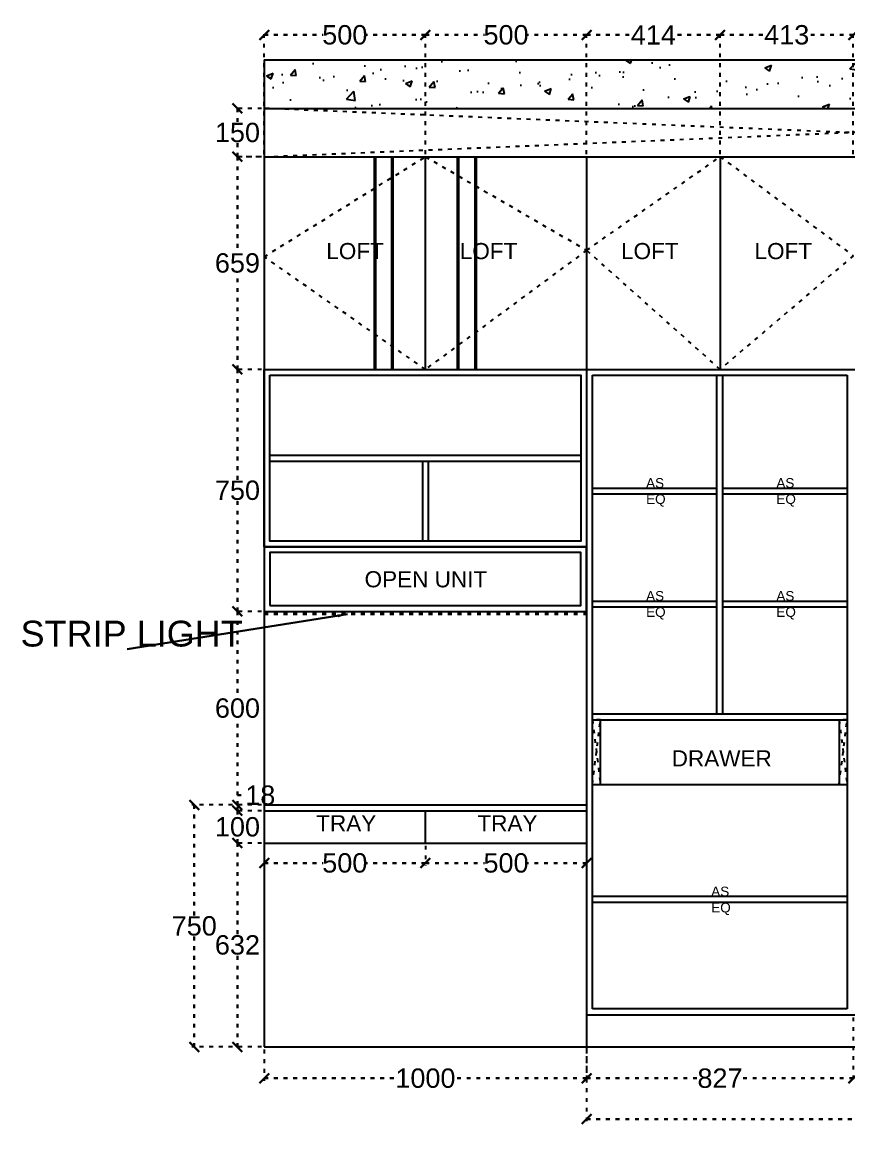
# Model space of a CAD drawing. Header units: millimetres. Extents: x 220712 to 1505573, y -354410 to 241923.
# Drawn here: x 233973 to 236533, y 80875 to 84314 of the extents above; entities that cross this region are included whole.
import ezdxf

# ---------------------------------------------------------------- set-up
doc = ezdxf.new("R2010")
doc.units = ezdxf.units.MM
doc.header["$MEASUREMENT"] = 0
doc.linetypes.add('ACAD_ISO03W100', pattern=[30, 12, -18])
doc.layers.add('Walls', color=253, linetype='Continuous')
doc.layers.add('Words', color=7, linetype='Continuous')
doc.styles.get("Standard").update_dxf_attribs({"font": 'arial.ttf'})
doc.dimstyles.get("Standard").update_dxf_attribs({"dimtxt": 60, "dimasz": 30, "dimexe": 7.75, "dimexo": 8.13, "dimgap": 0.63, "dimtad": 0, "dimtih": 1, "dimtoh": 1, "dimdec": 0, "dimzin": 0, "dimtxsty": 'Standard', "dimblk": 'OBLIQUE', "dimcen": 2.25, "dimclrd": 1, "dimclre": 1, "dimclrt": 1, "dimadec": 0, "dimazin": 0, "dimtfac": 1, "dimtdec": 0, "dimtofl": 0, "dimtmove": 0, "dimatfit": 3, "dimfxl": 1, "dimtolj": 1, "dimtzin": 0, "dimlwd": 30, "dimarcsym": 0})

# ---------------------------------------------------------------- blocks, each defined once
blk = doc.blocks.new('_Oblique')
at = {"color": 0, "linetype": 'ByBlock', "lineweight": -2}
blk.add_line((-0.5, -0.5), (0.5, 0.5), dxfattribs=at)
blk = doc.blocks.new('*D1658')
at = {"layer": 'Defpoints', "color": 0, "linetype": 'ACAD_ISO03W100', "transparency": 16777216}
for p in [(235723.4, 81238), (236550.4, 81238), (236550.4, 81041)]:
    blk.add_point(p, dxfattribs=at)
at = {"layer": 'Walls', "color": 1, "linetype": 'ACAD_ISO03W100', "lineweight": -2, "transparency": 16777216}
for p, q in [((235723.4, 81229.9), (235723.4, 81033.2)), ((236550.4, 81229.9), (236550.4, 81033.2))]:
    blk.add_line(p, q, dxfattribs=at)
at = {"layer": 'Walls', "color": 1, "linetype": 'ACAD_ISO03W100', "lineweight": 30, "transparency": 16777216}
for p, q in [((235723.4, 81041), (236069.9, 81041)), ((236550.4, 81041), (236203.8, 81041))]:
    blk.add_line(p, q, dxfattribs=at)
at = {"layer": 'Walls', "color": 1, "linetype": 'ACAD_ISO03W100', "lineweight": 30, "transparency": 16777216, "xscale": 30, "yscale": 30, "zscale": 30, "rotation": 180}
blk.add_blockref('_Oblique', (235723.4, 81041), dxfattribs=at)
at = {"layer": 'Walls', "color": 1, "linetype": 'ACAD_ISO03W100', "lineweight": 30, "transparency": 16777216, "xscale": 30, "yscale": 30, "zscale": 30}
blk.add_blockref('_Oblique', (236550.4, 81041), dxfattribs=at)
at = {"layer": 'Walls', "color": 1, "linetype": 'ACAD_ISO03W100', "transparency": 16777216, "insert": (236136.9, 81041), "char_height": 60, "attachment_point": 5}
blk.add_mtext('\\A1;827', dxfattribs=at)
blk = doc.blocks.new('*D1666')
at = {"layer": 'Defpoints', "color": 0, "linetype": 'ACAD_ISO03W100', "transparency": 16777216}
for p in [(235723.4, 81138), (238336.4, 81138), (238336.4, 80914.5)]:
    blk.add_point(p, dxfattribs=at)
at = {"layer": 'Walls', "color": 1, "linetype": 'ACAD_ISO03W100', "lineweight": -2, "transparency": 16777216}
for p, q in [((235723.4, 81129.9), (235723.4, 80906.8)), ((238336.4, 81129.9), (238336.4, 80906.8))]:
    blk.add_line(p, q, dxfattribs=at)
at = {"layer": 'Walls', "color": 1, "linetype": 'ACAD_ISO03W100', "lineweight": 30, "transparency": 16777216}
for p, q in [((235723.4, 80914.5), (236939.1, 80914.5)), ((238336.4, 80914.5), (237120.6, 80914.5))]:
    blk.add_line(p, q, dxfattribs=at)
at = {"layer": 'Walls', "color": 1, "linetype": 'ACAD_ISO03W100', "lineweight": 30, "transparency": 16777216, "xscale": 30, "yscale": 30, "zscale": 30, "rotation": 180}
blk.add_blockref('_Oblique', (235723.4, 80914.5), dxfattribs=at)
at = {"layer": 'Walls', "color": 1, "linetype": 'ACAD_ISO03W100', "lineweight": 30, "transparency": 16777216, "xscale": 30, "yscale": 30, "zscale": 30}
blk.add_blockref('_Oblique', (238336.4, 80914.5), dxfattribs=at)
at = {"layer": 'Walls', "color": 1, "linetype": 'ACAD_ISO03W100', "transparency": 16777216, "insert": (237029.9, 80914.5), "char_height": 60, "attachment_point": 5}
blk.add_mtext('\\A1;2613', dxfattribs=at)
blk = doc.blocks.new('*D1653')
at = {"layer": 'Defpoints', "color": 0, "linetype": 'ACAD_ISO03W100', "transparency": 16777216}
for p in [(234723.4, 81795), (235223.4, 81770), (234723.4, 81708.1)]:
    blk.add_point(p, dxfattribs=at)
at = {"layer": 'Walls', "color": 1, "linetype": 'ACAD_ISO03W100', "lineweight": -2, "transparency": 16777216}
for p, q in [((234723.4, 81786.9), (234723.4, 81700.4)), ((235223.4, 81761.9), (235223.4, 81700.4))]:
    blk.add_line(p, q, dxfattribs=at)
at = {"layer": 'Walls', "color": 1, "linetype": 'ACAD_ISO03W100', "lineweight": 30, "transparency": 16777216}
for p, q in [((234723.4, 81708.1), (234906.5, 81708.1)), ((235223.4, 81708.1), (235040.2, 81708.1))]:
    blk.add_line(p, q, dxfattribs=at)
at = {"layer": 'Walls', "color": 1, "linetype": 'ACAD_ISO03W100', "lineweight": 30, "transparency": 16777216, "xscale": 30, "yscale": 30, "zscale": 30, "rotation": 180}
blk.add_blockref('_Oblique', (234723.4, 81708.1), dxfattribs=at)
at = {"layer": 'Walls', "color": 1, "linetype": 'ACAD_ISO03W100', "lineweight": 30, "transparency": 16777216, "xscale": 30, "yscale": 30, "zscale": 30}
blk.add_blockref('_Oblique', (235223.4, 81708.1), dxfattribs=at)
at = {"layer": 'Walls', "color": 1, "linetype": 'ACAD_ISO03W100', "transparency": 16777216, "insert": (234973.4, 81708.1), "char_height": 60, "attachment_point": 5}
blk.add_mtext('\\A1;500', dxfattribs=at)
blk = doc.blocks.new('*D1659')
at = {"layer": 'Defpoints', "color": 0, "linetype": 'ACAD_ISO03W100', "transparency": 16777216}
for p in [(235723.4, 81795), (235223.4, 81770), (235723.4, 81708.1)]:
    blk.add_point(p, dxfattribs=at)
at = {"layer": 'Walls', "color": 1, "linetype": 'ACAD_ISO03W100', "lineweight": -2, "transparency": 16777216}
for p, q in [((235723.4, 81786.9), (235723.4, 81700.4)), ((235223.4, 81761.9), (235223.4, 81700.4))]:
    blk.add_line(p, q, dxfattribs=at)
at = {"layer": 'Walls', "color": 1, "linetype": 'ACAD_ISO03W100', "lineweight": 30, "transparency": 16777216}
for p, q in [((235223.4, 81708.1), (235406.5, 81708.1)), ((235723.4, 81708.1), (235540.2, 81708.1))]:
    blk.add_line(p, q, dxfattribs=at)
at = {"layer": 'Walls', "color": 1, "linetype": 'ACAD_ISO03W100', "lineweight": 30, "transparency": 16777216, "xscale": 30, "yscale": 30, "zscale": 30, "rotation": 180}
blk.add_blockref('_Oblique', (235223.4, 81708.1), dxfattribs=at)
at = {"layer": 'Walls', "color": 1, "linetype": 'ACAD_ISO03W100', "lineweight": 30, "transparency": 16777216, "xscale": 30, "yscale": 30, "zscale": 30}
blk.add_blockref('_Oblique', (235723.4, 81708.1), dxfattribs=at)
at = {"layer": 'Walls', "color": 1, "linetype": 'ACAD_ISO03W100', "transparency": 16777216, "insert": (235473.4, 81708.1), "char_height": 60, "attachment_point": 5}
blk.add_mtext('\\A1;500', dxfattribs=at)
blk = doc.blocks.new('*D1660')
at = {"layer": 'Defpoints', "color": 0, "linetype": 'ACAD_ISO03W100', "transparency": 16777216}
for p in [(234723.4, 81870), (234640.5, 81770), (234723.4, 81770)]:
    blk.add_point(p, dxfattribs=at)
at = {"layer": 'Walls', "color": 1, "linetype": 'ACAD_ISO03W100', "lineweight": -2, "transparency": 16777216}
for p, q in [((234715.2, 81870), (234632.8, 81870)), ((234715.2, 81770), (234632.8, 81770))]:
    blk.add_line(p, q, dxfattribs=at)
at = {"layer": 'Walls', "color": 1, "linetype": 'ACAD_ISO03W100', "lineweight": 30, "transparency": 16777216}
for p, q in [((234640.5, 81870), (234640.5, 81851.3)), ((234640.5, 81770), (234640.5, 81788.7))]:
    blk.add_line(p, q, dxfattribs=at)
at = {"layer": 'Walls', "color": 1, "linetype": 'ACAD_ISO03W100', "lineweight": 30, "transparency": 16777216, "xscale": 30, "yscale": 30, "zscale": 30}
for p, rotation in [((234640.5, 81870), 90), ((234640.5, 81770), 270)]:
    blk.add_blockref('_Oblique', p, dxfattribs=dict(at, rotation=rotation))
at = {"layer": 'Walls', "color": 1, "linetype": 'ACAD_ISO03W100', "transparency": 16777216, "insert": (234640.5, 81820), "char_height": 60, "attachment_point": 5}
blk.add_mtext('\\A1;100', dxfattribs=at)
blk = doc.blocks.new('*D1661')
at = {"layer": 'Defpoints', "color": 0, "linetype": 'ACAD_ISO03W100', "transparency": 16777216}
for p in [(234640.5, 81888), (234723.4, 81888), (234723.4, 81870)]:
    blk.add_point(p, dxfattribs=at)
at = {"layer": 'Walls', "color": 1, "linetype": 'ACAD_ISO03W100', "lineweight": 30, "transparency": 16777216}
for p, q in [((234640.5, 81888), (234640.5, 81918)), ((234640.5, 81918), (234670.5, 81918)), ((234640.5, 81870), (234640.5, 81888))]:
    blk.add_line(p, q, dxfattribs=at)
at = {"layer": 'Walls', "color": 1, "linetype": 'ACAD_ISO03W100', "lineweight": -2, "transparency": 16777216}
for p, q in [((234715.2, 81888), (234632.8, 81888)), ((234715.2, 81870), (234632.8, 81870))]:
    blk.add_line(p, q, dxfattribs=at)
at = {"layer": 'Walls', "color": 1, "linetype": 'ACAD_ISO03W100', "lineweight": 30, "transparency": 16777216, "xscale": 30, "yscale": 30, "zscale": 30}
for p, rotation in [((234640.5, 81888), 90), ((234640.5, 81870), 270)]:
    blk.add_blockref('_Oblique', p, dxfattribs=dict(at, rotation=rotation))
at = {"layer": 'Walls', "color": 1, "linetype": 'ACAD_ISO03W100', "transparency": 16777216, "insert": (234711.3, 81918), "char_height": 60, "attachment_point": 5}
blk.add_mtext('\\A1;18', dxfattribs=at)
blk = doc.blocks.new('*D1662')
at = {"layer": 'Defpoints', "color": 0, "linetype": 'ACAD_ISO03W100', "transparency": 16777216}
for p in [(234640.5, 82488), (234723.4, 82488), (234723.4, 81888)]:
    blk.add_point(p, dxfattribs=at)
at = {"layer": 'Walls', "color": 1, "linetype": 'ACAD_ISO03W100', "lineweight": -2, "transparency": 16777216}
for p, q in [((234715.2, 82488), (234632.8, 82488)), ((234715.2, 81888), (234632.8, 81888))]:
    blk.add_line(p, q, dxfattribs=at)
at = {"layer": 'Walls', "color": 1, "linetype": 'ACAD_ISO03W100', "lineweight": 30, "transparency": 16777216}
for p, q in [((234640.5, 82488), (234640.5, 82219.3)), ((234640.5, 81888), (234640.5, 82156.7))]:
    blk.add_line(p, q, dxfattribs=at)
at = {"layer": 'Walls', "color": 1, "linetype": 'ACAD_ISO03W100', "lineweight": 30, "transparency": 16777216, "xscale": 30, "yscale": 30, "zscale": 30}
for p, rotation in [((234640.5, 82488), 90), ((234640.5, 81888), 270)]:
    blk.add_blockref('_Oblique', p, dxfattribs=dict(at, rotation=rotation))
at = {"layer": 'Walls', "color": 1, "linetype": 'ACAD_ISO03W100', "transparency": 16777216, "insert": (234640.5, 82188), "char_height": 60, "attachment_point": 5}
blk.add_mtext('\\A1;600', dxfattribs=at)
blk = doc.blocks.new('*D1663')
at = {"layer": 'Defpoints', "color": 0, "linetype": 'ACAD_ISO03W100', "transparency": 16777216}
for p in [(234640.5, 83238), (234723.4, 83238), (234723.4, 82488)]:
    blk.add_point(p, dxfattribs=at)
at = {"layer": 'Walls', "color": 1, "linetype": 'ACAD_ISO03W100', "lineweight": -2, "transparency": 16777216}
for p, q in [((234715.2, 83238), (234632.8, 83238)), ((234715.2, 82488), (234632.8, 82488))]:
    blk.add_line(p, q, dxfattribs=at)
at = {"layer": 'Walls', "color": 1, "linetype": 'ACAD_ISO03W100', "lineweight": 30, "transparency": 16777216}
for p, q in [((234640.5, 83238), (234640.5, 82894.3)), ((234640.5, 82488), (234640.5, 82831.7))]:
    blk.add_line(p, q, dxfattribs=at)
at = {"layer": 'Walls', "color": 1, "linetype": 'ACAD_ISO03W100', "lineweight": 30, "transparency": 16777216, "xscale": 30, "yscale": 30, "zscale": 30}
for p, rotation in [((234640.5, 83238), 90), ((234640.5, 82488), 270)]:
    blk.add_blockref('_Oblique', p, dxfattribs=dict(at, rotation=rotation))
at = {"layer": 'Walls', "color": 1, "linetype": 'ACAD_ISO03W100', "transparency": 16777216, "insert": (234640.5, 82863), "char_height": 60, "attachment_point": 5}
blk.add_mtext('\\A1;750', dxfattribs=at)
blk = doc.blocks.new('*D1654')
at = {"layer": 'Defpoints', "color": 0, "linetype": 'ACAD_ISO03W100', "transparency": 16777216}
for p in [(234640.5, 83897), (234723.4, 83897), (234723.4, 83238)]:
    blk.add_point(p, dxfattribs=at)
at = {"layer": 'Walls', "color": 1, "linetype": 'ACAD_ISO03W100', "lineweight": -2, "transparency": 16777216}
for p, q in [((234715.2, 83897), (234632.8, 83897)), ((234715.2, 83238), (234632.8, 83238))]:
    blk.add_line(p, q, dxfattribs=at)
at = {"layer": 'Walls', "color": 1, "linetype": 'ACAD_ISO03W100', "lineweight": 30, "transparency": 16777216}
for p, q in [((234640.5, 83897), (234640.5, 83598.8)), ((234640.5, 83238), (234640.5, 83536.2))]:
    blk.add_line(p, q, dxfattribs=at)
at = {"layer": 'Walls', "color": 1, "linetype": 'ACAD_ISO03W100', "lineweight": 30, "transparency": 16777216, "xscale": 30, "yscale": 30, "zscale": 30}
for p, rotation in [((234640.5, 83897), 90), ((234640.5, 83238), 270)]:
    blk.add_blockref('_Oblique', p, dxfattribs=dict(at, rotation=rotation))
at = {"layer": 'Walls', "color": 1, "linetype": 'ACAD_ISO03W100', "transparency": 16777216, "insert": (234640.5, 83567.5), "char_height": 60, "attachment_point": 5}
blk.add_mtext('\\A1;659', dxfattribs=at)
blk = doc.blocks.new('*D1655')
at = {"layer": 'Defpoints', "color": 0, "linetype": 'ACAD_ISO03W100', "transparency": 16777216}
for p in [(234640.5, 84047), (234723.4, 84047), (234717.5, 83896.8)]:
    blk.add_point(p, dxfattribs=at)
at = {"layer": 'Walls', "color": 1, "linetype": 'ACAD_ISO03W100', "lineweight": -2, "transparency": 16777216}
for p, q in [((234715.2, 84047), (234632.8, 84047)), ((234709.3, 83896.8), (234632.8, 83896.8))]:
    blk.add_line(p, q, dxfattribs=at)
at = {"layer": 'Walls', "color": 1, "linetype": 'ACAD_ISO03W100', "lineweight": 30, "transparency": 16777216}
for p, q in [((234640.5, 84047), (234640.5, 84003.1)), ((234640.5, 83896.8), (234640.5, 83940.6))]:
    blk.add_line(p, q, dxfattribs=at)
at = {"layer": 'Walls', "color": 1, "linetype": 'ACAD_ISO03W100', "lineweight": 30, "transparency": 16777216, "xscale": 30, "yscale": 30, "zscale": 30}
for p, rotation in [((234640.5, 84047), 90), ((234640.5, 83896.8), 270)]:
    blk.add_blockref('_Oblique', p, dxfattribs=dict(at, rotation=rotation))
at = {"layer": 'Walls', "color": 1, "linetype": 'ACAD_ISO03W100', "transparency": 16777216, "insert": (234640.5, 83971.9), "char_height": 60, "attachment_point": 5}
blk.add_mtext('\\A1;150', dxfattribs=at)
blk = doc.blocks.new('*D1656')
at = {"layer": 'Defpoints', "color": 0, "linetype": 'ACAD_ISO03W100', "transparency": 16777216}
for p in [(234723.4, 81888), (234506.5, 81138), (234723.4, 81138)]:
    blk.add_point(p, dxfattribs=at)
at = {"layer": 'Walls', "color": 1, "linetype": 'ACAD_ISO03W100', "lineweight": -2, "transparency": 16777216}
for p, q in [((234715.2, 81888), (234498.8, 81888)), ((234715.2, 81138), (234498.8, 81138))]:
    blk.add_line(p, q, dxfattribs=at)
at = {"layer": 'Walls', "color": 1, "linetype": 'ACAD_ISO03W100', "lineweight": 30, "transparency": 16777216}
for p, q in [((234506.5, 81888), (234506.5, 81544.3)), ((234506.5, 81138), (234506.5, 81481.7))]:
    blk.add_line(p, q, dxfattribs=at)
at = {"layer": 'Walls', "color": 1, "linetype": 'ACAD_ISO03W100', "lineweight": 30, "transparency": 16777216, "xscale": 30, "yscale": 30, "zscale": 30}
for p, rotation in [((234506.5, 81888), 90), ((234506.5, 81138), 270)]:
    blk.add_blockref('_Oblique', p, dxfattribs=dict(at, rotation=rotation))
at = {"layer": 'Walls', "color": 1, "linetype": 'ACAD_ISO03W100', "transparency": 16777216, "insert": (234506.5, 81513), "char_height": 60, "attachment_point": 5}
blk.add_mtext('\\A1;750', dxfattribs=at)
blk = doc.blocks.new('*D1657')
at = {"layer": 'Defpoints', "color": 0, "linetype": 'ACAD_ISO03W100', "transparency": 16777216}
for p in [(234723.4, 81770), (234640.5, 81138), (234723.4, 81138)]:
    blk.add_point(p, dxfattribs=at)
at = {"layer": 'Walls', "color": 1, "linetype": 'ACAD_ISO03W100', "lineweight": -2, "transparency": 16777216}
for p, q in [((234715.2, 81770), (234632.8, 81770)), ((234715.2, 81138), (234632.8, 81138))]:
    blk.add_line(p, q, dxfattribs=at)
at = {"layer": 'Walls', "color": 1, "linetype": 'ACAD_ISO03W100', "lineweight": 30, "transparency": 16777216}
for p, q in [((234640.5, 81770), (234640.5, 81485.3)), ((234640.5, 81138), (234640.5, 81422.7))]:
    blk.add_line(p, q, dxfattribs=at)
at = {"layer": 'Walls', "color": 1, "linetype": 'ACAD_ISO03W100', "lineweight": 30, "transparency": 16777216, "xscale": 30, "yscale": 30, "zscale": 30}
for p, rotation in [((234640.5, 81770), 90), ((234640.5, 81138), 270)]:
    blk.add_blockref('_Oblique', p, dxfattribs=dict(at, rotation=rotation))
at = {"layer": 'Walls', "color": 1, "linetype": 'ACAD_ISO03W100', "transparency": 16777216, "insert": (234640.5, 81454), "char_height": 60, "attachment_point": 5}
blk.add_mtext('\\A1;632', dxfattribs=at)
blk = doc.blocks.new('*D1651')
at = {"layer": 'Defpoints', "color": 0, "linetype": 'ACAD_ISO03W100', "transparency": 16777216}
for p in [(234723.4, 81138), (235723.4, 81138), (235723.4, 81041)]:
    blk.add_point(p, dxfattribs=at)
at = {"layer": 'Walls', "color": 1, "linetype": 'ACAD_ISO03W100', "lineweight": -2, "transparency": 16777216}
for p, q in [((234723.4, 81129.9), (234723.4, 81033.2)), ((235723.4, 81129.9), (235723.4, 81033.2))]:
    blk.add_line(p, q, dxfattribs=at)
at = {"layer": 'Walls', "color": 1, "linetype": 'ACAD_ISO03W100', "lineweight": 30, "transparency": 16777216}
for p, q in [((234723.4, 81041), (235136.1, 81041)), ((235723.4, 81041), (235310.7, 81041))]:
    blk.add_line(p, q, dxfattribs=at)
at = {"layer": 'Walls', "color": 1, "linetype": 'ACAD_ISO03W100', "lineweight": 30, "transparency": 16777216, "xscale": 30, "yscale": 30, "zscale": 30, "rotation": 180}
blk.add_blockref('_Oblique', (234723.4, 81041), dxfattribs=at)
at = {"layer": 'Walls', "color": 1, "linetype": 'ACAD_ISO03W100', "lineweight": 30, "transparency": 16777216, "xscale": 30, "yscale": 30, "zscale": 30}
blk.add_blockref('_Oblique', (235723.4, 81041), dxfattribs=at)
at = {"layer": 'Walls', "color": 1, "linetype": 'ACAD_ISO03W100', "transparency": 16777216, "insert": (235223.4, 81041), "char_height": 60, "attachment_point": 5}
blk.add_mtext('\\A1;1000', dxfattribs=at)
blk = doc.blocks.new('*D1694')
at = {"layer": 'Defpoints', "color": 0, "linetype": 'ACAD_ISO03W100', "transparency": 16777216}
for p in [(235223.4, 84274.6), (234723.4, 83897), (235223.4, 83897)]:
    blk.add_point(p, dxfattribs=at)
at = {"layer": 'Walls', "color": 1, "linetype": 'ACAD_ISO03W100', "lineweight": -2, "transparency": 16777216}
for p, q in [((234723.4, 83905.1), (234723.4, 84282.4)), ((235223.4, 83905.1), (235223.4, 84282.4))]:
    blk.add_line(p, q, dxfattribs=at)
at = {"layer": 'Walls', "color": 1, "linetype": 'ACAD_ISO03W100', "lineweight": 30, "transparency": 16777216}
for p, q in [((234723.4, 84274.6), (234906.5, 84274.6)), ((235223.4, 84274.6), (235040.2, 84274.6))]:
    blk.add_line(p, q, dxfattribs=at)
at = {"layer": 'Walls', "color": 1, "linetype": 'ACAD_ISO03W100', "lineweight": 30, "transparency": 16777216, "xscale": 30, "yscale": 30, "zscale": 30, "rotation": 180}
blk.add_blockref('_Oblique', (234723.4, 84274.6), dxfattribs=at)
at = {"layer": 'Walls', "color": 1, "linetype": 'ACAD_ISO03W100', "lineweight": 30, "transparency": 16777216, "xscale": 30, "yscale": 30, "zscale": 30}
blk.add_blockref('_Oblique', (235223.4, 84274.6), dxfattribs=at)
at = {"layer": 'Walls', "color": 1, "linetype": 'ACAD_ISO03W100', "transparency": 16777216, "insert": (234973.4, 84274.6), "char_height": 60, "attachment_point": 5}
blk.add_mtext('\\A1;500', dxfattribs=at)
blk = doc.blocks.new('*D1695')
at = {"layer": 'Defpoints', "color": 0, "linetype": 'ACAD_ISO03W100', "transparency": 16777216}
for p in [(235723.4, 84274.6), (235223.4, 83897), (235723.4, 83897)]:
    blk.add_point(p, dxfattribs=at)
at = {"layer": 'Walls', "color": 1, "linetype": 'ACAD_ISO03W100', "lineweight": -2, "transparency": 16777216}
for p, q in [((235223.4, 83905.1), (235223.4, 84282.4)), ((235723.4, 83905.1), (235723.4, 84282.4))]:
    blk.add_line(p, q, dxfattribs=at)
at = {"layer": 'Walls', "color": 1, "linetype": 'ACAD_ISO03W100', "lineweight": 30, "transparency": 16777216}
for p, q in [((235223.4, 84274.6), (235406.5, 84274.6)), ((235723.4, 84274.6), (235540.2, 84274.6))]:
    blk.add_line(p, q, dxfattribs=at)
at = {"layer": 'Walls', "color": 1, "linetype": 'ACAD_ISO03W100', "lineweight": 30, "transparency": 16777216, "xscale": 30, "yscale": 30, "zscale": 30, "rotation": 180}
blk.add_blockref('_Oblique', (235223.4, 84274.6), dxfattribs=at)
at = {"layer": 'Walls', "color": 1, "linetype": 'ACAD_ISO03W100', "lineweight": 30, "transparency": 16777216, "xscale": 30, "yscale": 30, "zscale": 30}
blk.add_blockref('_Oblique', (235723.4, 84274.6), dxfattribs=at)
at = {"layer": 'Walls', "color": 1, "linetype": 'ACAD_ISO03W100', "transparency": 16777216, "insert": (235473.4, 84274.6), "char_height": 60, "attachment_point": 5}
blk.add_mtext('\\A1;500', dxfattribs=at)
blk = doc.blocks.new('*D1696')
at = {"layer": 'Defpoints', "color": 0, "linetype": 'ACAD_ISO03W100', "transparency": 16777216}
for p in [(236137.4, 84274.6), (235723.4, 83897), (236137.4, 83897)]:
    blk.add_point(p, dxfattribs=at)
at = {"layer": 'Walls', "color": 1, "linetype": 'ACAD_ISO03W100', "lineweight": -2, "transparency": 16777216}
for p, q in [((235723.4, 83905.1), (235723.4, 84282.4)), ((236137.4, 83905.1), (236137.4, 84282.4))]:
    blk.add_line(p, q, dxfattribs=at)
at = {"layer": 'Walls', "color": 1, "linetype": 'ACAD_ISO03W100', "lineweight": 30, "transparency": 16777216}
for p, q in [((235723.4, 84274.6), (235862.4, 84274.6)), ((236137.4, 84274.6), (235998.4, 84274.6))]:
    blk.add_line(p, q, dxfattribs=at)
at = {"layer": 'Walls', "color": 1, "linetype": 'ACAD_ISO03W100', "lineweight": 30, "transparency": 16777216, "xscale": 30, "yscale": 30, "zscale": 30, "rotation": 180}
blk.add_blockref('_Oblique', (235723.4, 84274.6), dxfattribs=at)
at = {"layer": 'Walls', "color": 1, "linetype": 'ACAD_ISO03W100', "lineweight": 30, "transparency": 16777216, "xscale": 30, "yscale": 30, "zscale": 30}
blk.add_blockref('_Oblique', (236137.4, 84274.6), dxfattribs=at)
at = {"layer": 'Walls', "color": 1, "linetype": 'ACAD_ISO03W100', "transparency": 16777216, "insert": (235930.4, 84274.6), "char_height": 60, "attachment_point": 5}
blk.add_mtext('\\A1;414', dxfattribs=at)
blk = doc.blocks.new('*D1689')
at = {"layer": 'Defpoints', "color": 0, "linetype": 'ACAD_ISO03W100', "transparency": 16777216}
for p in [(236550.4, 84274.6), (236137.4, 83897), (236550.4, 83897)]:
    blk.add_point(p, dxfattribs=at)
at = {"layer": 'Walls', "color": 1, "linetype": 'ACAD_ISO03W100', "lineweight": -2, "transparency": 16777216}
for p, q in [((236137.4, 83905.1), (236137.4, 84282.4)), ((236550.4, 83905.1), (236550.4, 84282.4))]:
    blk.add_line(p, q, dxfattribs=at)
at = {"layer": 'Walls', "color": 1, "linetype": 'ACAD_ISO03W100', "lineweight": 30, "transparency": 16777216}
for p, q in [((236137.4, 84274.6), (236275.7, 84274.6)), ((236550.4, 84274.6), (236412, 84274.6))]:
    blk.add_line(p, q, dxfattribs=at)
at = {"layer": 'Walls', "color": 1, "linetype": 'ACAD_ISO03W100', "lineweight": 30, "transparency": 16777216, "xscale": 30, "yscale": 30, "zscale": 30, "rotation": 180}
blk.add_blockref('_Oblique', (236137.4, 84274.6), dxfattribs=at)
at = {"layer": 'Walls', "color": 1, "linetype": 'ACAD_ISO03W100', "lineweight": 30, "transparency": 16777216, "xscale": 30, "yscale": 30, "zscale": 30}
blk.add_blockref('_Oblique', (236550.4, 84274.6), dxfattribs=at)
at = {"layer": 'Walls', "color": 1, "linetype": 'ACAD_ISO03W100', "transparency": 16777216, "insert": (236343.9, 84274.6), "char_height": 60, "attachment_point": 5}
blk.add_mtext('\\A1;413', dxfattribs=at)

msp = doc.modelspace()

# ---------------------------------------------------------------- hatches: boundary and pattern name
at = {"layer": 'Walls', "linetype": 'ACAD_ISO03W100', "true_color": 0xc7c8ca}
h = msp.add_hatch(dxfattribs=at)
h.set_pattern_fill('AR-CONC', color=9, scale=30)
h.set_pattern_definition([(50, (3e-11, -4094.87), (215.17805, -18.82564), [22.5, -247.5]), (355, (3e-11, -4094.87), (-41.6254, 225.65764), [18, -198]), (100.45144, (17.93, -4096.43), (173.55265, 206.832), [19.12206, -210.34263]), (46.1842, (3e-11, -4034.87), (320.1724, -49.65578), [33.75, -371.25]), (96.63564, (26.68, -4039), (280.3986, 292.23558), [28.6831, -315.51413]), (351.18416, (3e-11, -4034.87), (280.3986, 292.2356), [27, -297]), (21, (30, -4049.87), (179.07212, -120.78567), [22.5, -247.5]), (326, (30, -4049.87), (72.9946, 217.54501), [18, -198]), (71.451445, (44.92, -4059.93), (252.06671, 96.75935), [19.12206, -210.34263]), (37.5, (3e-11, -4094.866), (3.647957, 99.868156), [0, -195.6, 0, -201, 0, -198.75]), (7.5, (3e-11, -4094.87), (78.92086, 118.323514), [0, -114.6, 0, -191.1, 0, -75.75]), (327.5, (-66.9, -4094.866), (160.14673, -6.766462), [0, -75, 0, -234, 0, -310.5]), (317.5, (-96.9, -4094.87), (174.95585, 30.031495), [0, -97.5, 0, -155.4, 0, -220.5])])
h.paths.add_polyline_path([(238336.4, 84197), (234723.4, 84197), (234723.4, 84047), (238336.4, 84047)])

# ---------------------------------------------------------------- linework, layer by layer
at = {"layer": 'Walls', "color": 18, "true_color": 0x000000}
for p, q in [((234723.4, 84197), (234723.4, 81138)), ((234723.4, 84197), (238336.4, 84197)), ((234723.4, 84047), (238336.4, 84047)), ((234723.4, 83897), (238336.4, 83897)), ((235723.4, 81238), (238336.4, 81238)), ((234723.4, 81138), (238336.4, 81138))]:
    msp.add_line(p, q, dxfattribs=at)
at = {"layer": 'Walls', "color": 159, "true_color": 0x22346e}
for p, q in [((235065.4, 83238), (235065.4, 83897)), ((235069.4, 83238), (235069.4, 83897)), ((235119.4, 83238), (235119.4, 83897)), ((235123.4, 83238), (235123.4, 83897)), ((235223.4, 83238), (235223.4, 83897)), ((235323.4, 83238), (235323.4, 83897)), ((235327.4, 83238), (235327.4, 83897)), ((235377.4, 83238), (235377.4, 83897)), ((235381.4, 83238), (235381.4, 83897)), ((235723.4, 83897), (235723.4, 81138)), ((236137.4, 83897), (236137.4, 83238)), ((234723.4, 83238), (238336.4, 83238)), ((235741.4, 83220), (236531.4, 83220)), ((235741.4, 81256), (235741.4, 83220)), ((236127.4, 82170), (236127.4, 83220)), ((236145.4, 82170), (236145.4, 83220)), ((236531.4, 83220), (236531.4, 81256)), ((234741.4, 82972), (235705.4, 82972)), ((234741.4, 82954), (235705.4, 82954)), ((235214.4, 82954), (235214.4, 82706)), ((235232.4, 82954), (235232.4, 82706)), ((235741.4, 82870), (236127.4, 82870)), ((235741.4, 82852), (236127.4, 82852)), ((236145.4, 82870), (236531.4, 82870)), ((236145.4, 82852), (236531.4, 82852)), ((234723.4, 82688), (235723.4, 82688)), ((235741.4, 82520), (236127.4, 82520)), ((235741.4, 82502), (236127.4, 82502)), ((236145.4, 82520), (236531.4, 82520)), ((236145.4, 82502), (236531.4, 82502)), ((234723.4, 82488), (235723.4, 82488)), ((234723.4, 82488), (235723.4, 82488)), ((235741.4, 82170), (236531.4, 82170)), ((235741.4, 82152), (236531.4, 82152)), ((235766.4, 81952), (235766.4, 82152)), ((236506.4, 82152), (236506.4, 81952)), ((235741.4, 81952), (236531.4, 81952)), ((234723.4, 81888), (235723.4, 81888)), ((234723.4, 81870), (235723.4, 81870)), ((235223.4, 81770), (235223.4, 81870)), ((234723.4, 81770), (235723.4, 81770)), ((236531.4, 81604), (235741.4, 81604)), ((236531.4, 81586), (235741.4, 81586)), ((236531.4, 81256), (235741.4, 81256))]:
    msp.add_line(p, q, dxfattribs=at)
at = {"layer": 'Walls', "color": 40, "linetype": 'ACAD_ISO03W100', "true_color": 0xf8d731}
for p, q in [((234723.4, 82483), (235723.4, 82483)), ((234723.4, 82481), (235723.4, 82481)), ((234723.4, 82479), (235723.4, 82479))]:
    msp.add_line(p, q, dxfattribs=at)
at = {"layer": 'Walls', "color": 240, "linetype": 'ACAD_ISO03W100', "true_color": 0xed1f24}
for points in [[(234723.4, 83897), (238336.4, 84047), (238336.4, 83897), (234723.4, 84047)], [(235741.4, 81952), (235766.4, 82152), (235741.4, 82152), (235766.4, 81952)], [(236506.4, 81952), (236531.4, 82152), (236506.4, 82152), (236531.4, 81952)]]:
    msp.add_lwpolyline(points, dxfattribs=at)
at = {"layer": 'Walls', "color": 9, "linetype": 'ACAD_ISO03W100', "true_color": 0xc7c8ca}
for points in [[(235223.4, 83897), (235723.4, 83607), (235223.4, 83238), (234723.4, 83587.1), (235223.4, 83897)], [(236137.4, 83897), (236550.4, 83590), (236137.4, 83238), (235723.4, 83607), (236137.4, 83897)]]:
    msp.add_lwpolyline(points, dxfattribs=at)
at = {"layer": 'Walls', "color": 159, "true_color": 0x22346e}
for points in [[(234723.4, 83238), (235723.4, 83238), (235723.4, 82688), (234723.4, 82688)], [(234741.4, 83220), (235705.4, 83220), (235705.4, 82706), (234741.4, 82706)], [(234723.4, 82488), (235723.4, 82488), (235723.4, 82688), (234723.4, 82688)], [(234741.4, 82506), (235705.4, 82506), (235705.4, 82670), (234741.4, 82670)]]:
    msp.add_lwpolyline(points, close=True, dxfattribs=at)

# ---------------------------------------------------------------- texts
at = {"color": 7, "char_height": 50, "attachment_point": 1}
for s, insert in [('\\pxqc;LOFT', (234773.9, 83629.7)), ('\\pxqc;LOFT', (235187.9, 83629.7)), ('\\pxqc;LOFT', (235687.9, 83629.7)), ('\\pxqc;LOFT', (236101.9, 83629.7)), ('\\pxqc;OPEN UNIT', (234993.5, 82612.6)), ('\\pxqc;DRAWER', (235911, 82057.5)), ('\\pxqc;TRAY', (234746.5, 81856.3)), ('\\pxqc;TRAY', (235246.5, 81856.3))]:
    msp.add_mtext_dynamic_manual_height_columns(s, width=462.73, gutter_width=1213, heights=[0], dxfattribs=dict(at, insert=insert))
at = {"layer": 'Words', "color": 0, "attachment_point": 1}
for s, width, heights, insert, char_height in [('AS\\PEQ', 1178.022, [0], (235907.7, 82901), 30), ('AS\\PEQ', 1178.022, [0], (236311.7, 82901), 30), ('AS\\PEQ', 1178.022, [0], (235907.7, 82551), 30), ('AS\\PEQ', 1178.022, [0], (236311.7, 82551), 30), ('STRIP LIGHT', 662.048, [440.1], (233967.8, 82459.1), 80), ('AS\\PEQ', 1178.022, [0], (236109.7, 81635), 30)]:
    msp.add_mtext_dynamic_manual_height_columns(s, width=width, gutter_width=866.4, heights=heights, dxfattribs=dict(at, insert=insert, char_height=char_height))

# ---------------------------------------------------------------- dimensions: what is measured, and where the dimension line sits
at = {"layer": 'Walls', "color": 159, "linetype": 'ACAD_ISO03W100', "true_color": 0x22346e}
for base, p1, p2, picture, middle in [((235223.4, 84274.6), (234723.4, 83897), (235223.4, 83897), '*D1694', (234973.4, 84274.6)), ((235723.4, 84274.6), (235223.4, 83897), (235723.4, 83897), '*D1695', (235473.4, 84274.6)), ((236137.4, 84274.6), (235723.4, 83897), (236137.4, 83897), '*D1696', (235930.4, 84274.6)), ((236550.4, 84274.6), (236137.4, 83897), (236550.4, 83897), '*D1689', (236343.9, 84274.6))]:
    dim = msp.add_linear_dim(base=base, p1=p1, p2=p2, dimstyle='Standard', dxfattribs=at)
    dim.commit()
    dim.dimension.update_dxf_attribs({"geometry": picture, "text_midpoint": middle})
at = {"layer": 'Walls', "color": 9, "linetype": 'ACAD_ISO03W100', "true_color": 0xc7c8ca}
for base, p1, p2, picture, middle in [((234640.5, 84047), (234717.5, 83896.8), (234723.4, 84047), '*D1655', (234640.5, 83971.9)), ((234640.5, 83897), (234723.4, 83238), (234723.4, 83897), '*D1654', (234640.5, 83567.5)), ((234640.5, 83238), (234723.4, 82488), (234723.4, 83238), '*D1663', (234640.5, 82863)), ((234640.5, 82488), (234723.4, 81888), (234723.4, 82488), '*D1662', (234640.5, 82188)), ((234640.5, 81888), (234723.4, 81870), (234723.4, 81888), '*D1661', (234711.3, 81918)), ((234640.5, 81770), (234723.4, 81870), (234723.4, 81770), '*D1660', (234640.5, 81820)), ((234640.5, 81138), (234723.4, 81770), (234723.4, 81138), '*D1657', (234640.5, 81454))]:
    dim = msp.add_linear_dim(base=base, p1=p1, p2=p2, angle=90, dimstyle='Standard', dxfattribs=at)
    dim.commit()
    dim.dimension.update_dxf_attribs({"geometry": picture, "text_midpoint": middle})
dim = msp.add_linear_dim(base=(234506.5, 81138), p1=(234723.4, 81888), p2=(234723.4, 81138), angle=90, dimstyle='Standard', dxfattribs=at)
dim.commit()
dim.dimension.update_dxf_attribs({"geometry": '*D1656', "text_midpoint": (234506.5, 81513), "dimtype": 160})
for base, p1, p2, picture, middle in [((234723.4, 81708.1), (235223.4, 81770), (234723.4, 81795), '*D1653', (234973.4, 81708.1)), ((235723.4, 81708.1), (235223.4, 81770), (235723.4, 81795), '*D1659', (235473.4, 81708.1)), ((236550.4, 81041), (235723.4, 81238), (236550.4, 81238), '*D1658', (236136.9, 81041)), ((235723.4, 81041), (234723.4, 81138), (235723.4, 81138), '*D1651', (235223.4, 81041)), ((238336.4, 80914.5), (235723.4, 81138), (238336.4, 81138), '*D1666', (237029.9, 80914.5))]:
    dim = msp.add_linear_dim(base=base, p1=p1, p2=p2, dimstyle='Standard', dxfattribs=at)
    dim.commit()
    dim.dimension.update_dxf_attribs({"geometry": picture, "text_midpoint": middle})

# ---------------------------------------------------------------- leaders
at = {"layer": 'Walls', "color": 252, "linetype": 'ByBlock', "true_color": 0x939598}
msp.add_leader([(234981.5, 82479), (234298, 82371.4)], dimstyle='Standard', override={"dimgap": 0.63, "dimtad": 0}, dxfattribs=at)

doc.saveas('drawing.dxf')
